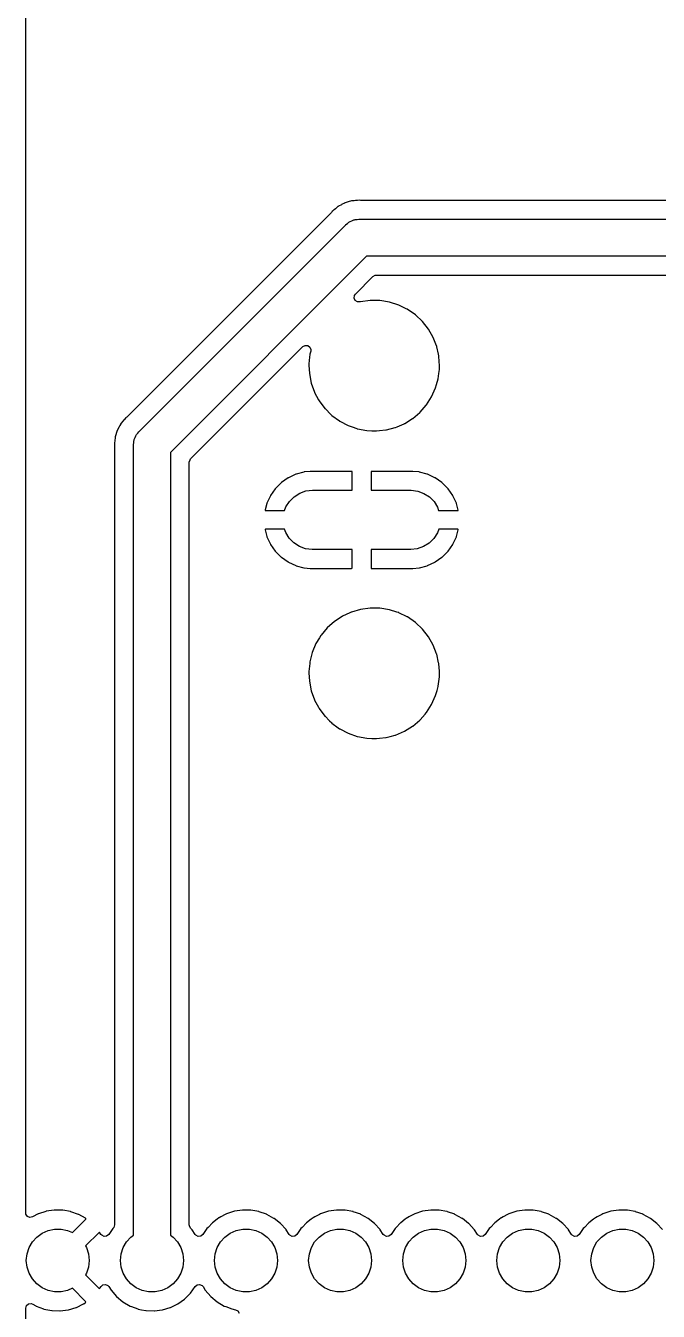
# Model space of a CAD drawing. Extents: x 132 to 182, y -154 to -53.
# Drawn here: x 132.36 to 149.43, y -119.43 to -84.75 of the extents above; entities that cross this region are included whole.
import ezdxf

# ---------------------------------------------------------------- set-up
doc = ezdxf.new("R2010")
doc.units = 0
doc.layers.add('BLACK', color=7, linetype='CONTINUOUS')

msp = doc.modelspace()

# ---------------------------------------------------------------- linework, layer by layer
at = {"layer": 'BLACK', "linetype": 'CONTINUOUS'}
for p, q in [((132.356, -116.772), (132.356, -62.8244)), ((141.151, -89.4736), (141.062, -89.5005)), ((141.156, -89.4731), (141.151, -89.4736)), ((141.162, -89.4716), (141.156, -89.4731)), ((141.219, -89.4666), (141.162, -89.4716)), ((141.254, -89.4635), (141.219, -89.4666)), ((141.256, -89.4634), (141.254, -89.4635)), ((141.295, -89.4595), (141.256, -89.4634)), ((141.298, -89.4592), (141.295, -89.4595)), ((141.295, -89.4595), (141.295, -89.4595)), ((141.301, -89.4592), (141.298, -89.4592)), ((141.304, -89.4591), (141.301, -89.4592)), ((141.309, -89.4588), (141.304, -89.4591)), ((141.359, -89.4544), (141.309, -89.4588)), ((141.396, -89.4584), (141.359, -89.4544)), ((141.396, -89.4585), (141.396, -89.4584)), ((141.41, -89.4592), (141.396, -89.4585)), ((150.542, -89.4592), (141.41, -89.4592)), ((140.597, -89.7928), (135.094, -95.2959)), ((140.605, -89.784), (140.597, -89.7928)), ((140.63, -89.7534), (140.605, -89.784)), ((140.634, -89.7486), (140.63, -89.7534)), ((140.63, -89.7534), (140.63, -89.7534)), ((140.667, -89.7213), (140.634, -89.7486)), ((140.672, -89.7176), (140.667, -89.7213)), ((140.673, -89.7169), (140.672, -89.7176)), ((140.675, -89.7144), (140.673, -89.7169)), ((140.678, -89.7122), (140.675, -89.7144)), ((140.714, -89.6833), (140.678, -89.7122)), ((140.678, -89.7122), (140.678, -89.7122)), ((140.715, -89.6825), (140.714, -89.6833)), ((140.782, -89.6275), (140.715, -89.6825)), ((140.787, -89.6236), (140.782, -89.6275)), ((140.782, -89.6275), (140.782, -89.6275)), ((140.792, -89.6211), (140.787, -89.6236)), ((140.796, -89.6178), (140.792, -89.6211)), ((140.802, -89.615), (140.796, -89.6178)), ((140.879, -89.5751), (140.802, -89.615)), ((140.88, -89.5744), (140.879, -89.5751)), ((140.956, -89.5337), (140.88, -89.5744)), ((140.962, -89.5308), (140.956, -89.5337)), ((140.967, -89.5293), (140.962, -89.5308)), ((140.972, -89.5268), (140.967, -89.5293)), ((140.978, -89.5251), (140.972, -89.5268)), ((141.061, -89.5008), (140.978, -89.5251)), ((140.978, -89.5251), (140.978, -89.5251)), ((141.062, -89.5005), (141.061, -89.5008)), ((135.409, -95.6992), (140.994, -90.1142)), ((140.994, -90.1142), (140.999, -90.1099)), ((140.999, -90.1099), (141.04, -90.0798)), ((141.04, -90.0798), (141.079, -90.0465)), ((141.079, -90.0465), (141.097, -90.0381)), ((141.097, -90.0381), (141.113, -90.0262)), ((141.113, -90.0262), (141.161, -90.0089)), ((141.161, -90.0089), (141.208, -89.9878)), ((141.208, -89.9878), (141.228, -89.9849)), ((141.228, -89.9849), (141.247, -89.9781)), ((141.247, -89.9781), (141.298, -89.9749)), ((141.298, -89.9749), (141.348, -89.9677)), ((141.348, -89.9677), (160.785, -89.9677)), ((141.555, -90.9677), (136.263, -96.2598)), ((160.992, -90.9677), (141.555, -90.9677)), ((141.254, -91.9875), (141.729, -91.5131)), ((141.729, -91.5131), (141.791, -91.4791)), ((141.791, -91.4791), (141.818, -91.4762)), ((141.818, -91.4762), (160.93, -91.4762)), ((141.219, -92.0943), (141.229, -92.024)), ((141.248, -92.1589), (141.219, -92.0943)), ((141.229, -92.024), (141.254, -91.9875)), ((141.308, -92.1974), (141.248, -92.1589)), ((141.379, -92.1976), (141.308, -92.1974)), ((141.396, -92.1925), (141.379, -92.1976)), ((141.655, -92.1573), (141.396, -92.1925)), ((141.66, -92.1573), (141.655, -92.1573)), ((141.803, -92.1592), (141.66, -92.1573)), ((141.66, -92.1573), (141.66, -92.1573)), ((141.916, -92.1607), (141.803, -92.1592)), ((142.174, -92.2027), (141.916, -92.1607)), ((142.423, -92.2824), (142.174, -92.2027)), ((142.427, -92.2845), (142.423, -92.2824)), ((142.624, -92.3815), (142.427, -92.2845)), ((142.427, -92.2845), (142.427, -92.2845)), ((142.658, -92.398), (142.624, -92.3815)), ((142.662, -92.4007), (142.658, -92.398)), ((142.707, -92.4324), (142.662, -92.4007)), ((142.662, -92.4007), (142.662, -92.4007)), ((142.872, -92.547), (142.707, -92.4324)), ((143.063, -92.7261), (142.872, -92.547)), ((143.225, -92.9313), (143.063, -92.7261)), ((143.354, -93.1582), (143.225, -92.9313)), ((143.356, -93.1626), (143.354, -93.1582)), ((143.425, -93.3395), (143.356, -93.1626)), ((143.356, -93.1626), (143.356, -93.1626)), ((136.808, -96.4335), (139.837, -93.4053)), ((139.837, -93.4053), (139.899, -93.3713)), ((139.899, -93.3713), (139.97, -93.3763)), ((139.97, -93.3763), (140.027, -93.4189)), ((140.026, -93.6159), (140.018, -93.6927)), ((140.048, -93.5254), (140.026, -93.6112)), ((140.026, -93.6112), (140.026, -93.6158)), ((140.026, -93.6158), (140.026, -93.6159)), ((140.027, -93.4189), (140.051, -93.4854)), ((140.051, -93.4854), (140.048, -93.5254)), ((143.449, -93.4018), (143.425, -93.3395)), ((143.45, -93.4064), (143.449, -93.4018)), ((143.495, -93.6068), (143.45, -93.4064)), ((143.507, -93.6568), (143.495, -93.6068)), ((140.018, -93.6927), (140, -93.8713)), ((140, -93.8713), (140.002, -93.9071)), ((140.002, -93.9071), (140.012, -94.1323)), ((143.507, -93.6614), (143.507, -93.6568)), ((143.518, -93.8022), (143.507, -93.6614)), ((143.507, -93.6614), (143.507, -93.6614)), ((143.526, -93.9174), (143.518, -93.8022)), ((143.524, -94.0097), (143.526, -93.9174)), ((140.012, -94.1323), (140.063, -94.3887)), ((143.447, -94.4234), (143.489, -94.2735)), ((143.489, -94.2735), (143.491, -94.269)), ((143.489, -94.2735), (143.489, -94.2735)), ((143.491, -94.269), (143.508, -94.1336)), ((143.508, -94.1336), (143.522, -94.0213)), ((143.522, -94.0213), (143.523, -94.0128)), ((143.523, -94.0128), (143.524, -94.0097)), ((143.523, -94.0128), (143.523, -94.0128)), ((140.063, -94.3887), (140.152, -94.6347)), ((140.152, -94.6347), (140.154, -94.6388)), ((140.154, -94.6388), (140.262, -94.8393)), ((143.312, -94.7589), (143.42, -94.5205)), ((143.42, -94.5205), (143.447, -94.4234)), ((140.262, -94.8393), (140.275, -94.8649)), ((140.275, -94.8649), (140.278, -94.8686)), ((140.278, -94.8686), (140.278, -94.8687)), ((140.278, -94.8687), (140.429, -95.0706)), ((143.058, -95.1078), (143.168, -94.9822)), ((143.168, -94.9822), (143.171, -94.9787)), ((143.168, -94.9822), (143.168, -94.9822)), ((143.171, -94.9787), (143.312, -94.7589)), ((135.015, -95.3748), (134.987, -95.4081)), ((135.017, -95.3726), (135.015, -95.3748)), ((135.019, -95.3708), (135.017, -95.3726)), ((135.022, -95.3671), (135.019, -95.3708)), ((135.05, -95.3334), (135.022, -95.3671)), ((135.054, -95.3287), (135.05, -95.3334)), ((135.083, -95.305), (135.054, -95.3287)), ((135.094, -95.2959), (135.083, -95.305)), ((140.429, -95.0706), (140.429, -95.0706)), ((140.429, -95.0706), (140.432, -95.0743)), ((140.432, -95.0743), (140.435, -95.0776)), ((140.435, -95.0776), (140.435, -95.0776)), ((140.435, -95.0776), (140.603, -95.2435)), ((140.603, -95.2435), (140.617, -95.2583)), ((140.617, -95.2583), (140.621, -95.2611)), ((140.621, -95.2611), (140.621, -95.2611)), ((140.621, -95.2611), (140.823, -95.4089)), ((142.587, -95.4755), (142.795, -95.3465)), ((142.795, -95.3465), (142.799, -95.3441)), ((142.795, -95.3465), (142.795, -95.3465)), ((142.799, -95.3441), (142.803, -95.341)), ((142.803, -95.341), (142.995, -95.1782)), ((142.803, -95.341), (142.803, -95.341)), ((142.995, -95.1782), (142.999, -95.1752)), ((142.995, -95.1782), (142.995, -95.1782)), ((142.999, -95.1752), (143.058, -95.1078)), ((134.827, -95.6633), (134.8, -95.7522)), ((134.83, -95.6586), (134.827, -95.6633)), ((134.832, -95.6535), (134.83, -95.6586)), ((134.835, -95.6481), (134.832, -95.6535)), ((134.876, -95.572), (134.835, -95.6481)), ((134.835, -95.6481), (134.835, -95.6481)), ((134.877, -95.5708), (134.876, -95.572)), ((134.898, -95.5324), (134.877, -95.5708)), ((134.921, -95.489), (134.898, -95.5324)), ((134.924, -95.4849), (134.921, -95.489)), ((134.927, -95.4802), (134.924, -95.4849)), ((134.987, -95.4089), (134.927, -95.4802)), ((134.987, -95.4081), (134.987, -95.4089)), ((135.379, -95.74), (135.409, -95.6992)), ((140.823, -95.4089), (140.828, -95.4129)), ((140.828, -95.4129), (140.832, -95.4151)), ((140.832, -95.4151), (140.832, -95.4151)), ((140.832, -95.4151), (141.055, -95.5324)), ((141.055, -95.5324), (141.055, -95.5324)), ((141.055, -95.5324), (141.06, -95.5346)), ((141.06, -95.5346), (141.165, -95.5714)), ((141.165, -95.5714), (141.297, -95.6175)), ((141.297, -95.6175), (141.306, -95.6208)), ((141.306, -95.6208), (141.311, -95.6216)), ((141.311, -95.6216), (141.559, -95.6686)), ((141.559, -95.6686), (141.559, -95.6686)), ((141.559, -95.6686), (141.563, -95.6695)), ((141.563, -95.6695), (141.694, -95.6746)), ((141.694, -95.6746), (141.82, -95.6796)), ((141.82, -95.6796), (141.82, -95.6796)), ((141.82, -95.6796), (141.824, -95.6798)), ((141.824, -95.6798), (141.904, -95.6711)), ((141.904, -95.6711), (142.079, -95.6518)), ((142.079, -95.6518), (142.084, -95.6513)), ((142.079, -95.6518), (142.079, -95.6518)), ((142.084, -95.6513), (142.096, -95.6481)), ((142.096, -95.6481), (142.332, -95.586)), ((142.332, -95.586), (142.337, -95.5848)), ((142.332, -95.586), (142.332, -95.586)), ((142.337, -95.5848), (142.383, -95.5651)), ((142.383, -95.5651), (142.568, -95.4854)), ((142.568, -95.4854), (142.577, -95.4816)), ((142.577, -95.4816), (142.587, -95.4755)), ((134.754, -96.0061), (134.75, -96.0492)), ((134.75, -96.0492), (134.75, -96.0553)), ((134.75, -96.0553), (134.754, -96.0948)), ((134.755, -95.9995), (134.754, -96.0005)), ((134.754, -96.0005), (134.754, -96.0061)), ((134.76, -95.9461), (134.755, -95.9959)), ((134.755, -95.9959), (134.755, -95.9995)), ((134.769, -95.8585), (134.76, -95.9449)), ((134.76, -95.9449), (134.76, -95.9461)), ((134.77, -95.8524), (134.769, -95.8585)), ((134.771, -95.8473), (134.77, -95.8524)), ((134.772, -95.842), (134.771, -95.8473)), ((134.8, -95.7533), (134.772, -95.842)), ((134.8, -95.7522), (134.8, -95.7533)), ((135.263, -96.0466), (135.271, -95.9962)), ((135.263, -96.0527), (135.263, -96.0466)), ((135.263, -117.378), (135.263, -96.0527)), ((135.271, -95.9962), (135.275, -95.9453)), ((135.275, -95.9453), (135.282, -95.9265)), ((135.282, -95.9265), (135.285, -95.9065)), ((135.285, -95.9065), (135.307, -95.8604)), ((135.307, -95.8604), (135.324, -95.8126)), ((135.324, -95.8126), (135.337, -95.7965)), ((135.337, -95.7965), (135.345, -95.7782)), ((135.345, -95.7782), (135.379, -95.74)), ((134.754, -96.0948), (134.755, -96.1067)), ((134.755, -96.1067), (134.755, -117.098)), ((136.263, -96.2598), (136.263, -117.378)), ((136.772, -96.5226), (136.792, -96.4545)), ((136.772, -117.1), (136.772, -96.5226)), ((136.792, -96.4545), (136.808, -96.4335)), ((139.25, -97.0777), (139.096, -97.2318)), ((139.259, -97.0707), (139.25, -97.0777)), ((139.437, -96.9457), (139.259, -97.0707)), ((139.447, -96.9402), (139.437, -96.9457)), ((139.644, -96.8481), (139.447, -96.9402)), ((139.654, -96.8444), (139.644, -96.8481)), ((139.865, -96.788), (139.654, -96.8444)), ((139.876, -96.7861), (139.865, -96.788)), ((140.038, -96.7719), (139.876, -96.7861)), ((140.044, -96.7716), (140.038, -96.7719)), ((141.156, -96.7716), (140.044, -96.7716)), ((141.163, -96.7733), (141.156, -96.7716)), ((141.165, -96.7745), (141.163, -96.7733)), ((141.169, -96.7897), (141.165, -96.7745)), ((141.169, -97.2796), (141.169, -96.7897)), ((141.679, -96.7775), (141.677, -96.7852)), ((141.677, -96.7852), (141.677, -97.2796)), ((141.68, -96.7761), (141.679, -96.7775)), ((141.695, -96.7716), (141.68, -96.7761)), ((142.802, -96.7716), (141.695, -96.7716)), ((142.808, -96.7719), (142.802, -96.7716)), ((142.971, -96.7861), (142.808, -96.7719)), ((142.981, -96.788), (142.971, -96.7861)), ((143.192, -96.8444), (142.981, -96.788)), ((143.202, -96.8481), (143.192, -96.8444)), ((143.4, -96.9402), (143.202, -96.8481)), ((143.409, -96.9457), (143.4, -96.9402)), ((143.588, -97.0707), (143.409, -96.9457)), ((143.596, -97.0777), (143.588, -97.0707)), ((143.75, -97.2318), (143.596, -97.0777)), ((138.959, -97.4281), (138.867, -97.6256)), ((138.964, -97.4186), (138.959, -97.4281)), ((139.089, -97.2402), (138.964, -97.4186)), ((139.096, -97.2318), (139.089, -97.2402)), ((139.475, -97.5784), (139.601, -97.4527)), ((139.601, -97.4527), (139.752, -97.3582)), ((139.752, -97.3582), (139.921, -97.2995)), ((139.921, -97.2995), (140.098, -97.2796)), ((140.098, -97.2796), (141.169, -97.2796)), ((141.677, -97.2796), (142.748, -97.2796)), ((142.748, -97.2796), (142.759, -97.2797)), ((142.759, -97.2797), (142.936, -97.3021)), ((142.936, -97.3021), (143.104, -97.3631)), ((143.104, -97.3631), (143.254, -97.4597)), ((143.254, -97.4597), (143.379, -97.5871)), ((143.757, -97.2402), (143.75, -97.2318)), ((143.882, -97.4186), (143.757, -97.2402)), ((143.888, -97.4281), (143.882, -97.4186)), ((143.98, -97.6256), (143.888, -97.4281)), ((138.863, -97.6359), (138.817, -97.8081)), ((138.817, -97.8081), (138.817, -97.8222)), ((138.867, -97.6256), (138.863, -97.6359)), ((139.345, -97.8256), (139.379, -97.7289)), ((139.379, -97.7289), (139.475, -97.5784)), ((143.379, -97.5871), (143.472, -97.739)), ((143.472, -97.739), (143.501, -97.8256)), ((143.983, -97.6359), (143.98, -97.6256)), ((144.031, -97.8131), (143.983, -97.6359)), ((138.817, -97.8222), (138.825, -97.8256)), ((138.825, -97.8256), (139.345, -97.8256)), ((143.501, -97.8256), (144.016, -97.8256)), ((144.016, -97.8256), (144.03, -97.8217)), ((144.03, -97.8217), (144.031, -97.8131)), ((138.817, -98.3376), (138.815, -98.3462)), ((138.815, -98.3462), (138.863, -98.5234)), ((138.83, -98.3336), (138.817, -98.3376)), ((139.345, -98.3336), (138.83, -98.3336)), ((139.374, -98.4203), (139.345, -98.3336)), ((139.468, -98.5722), (139.374, -98.4203)), ((143.467, -98.4303), (143.372, -98.5809)), ((143.502, -98.3336), (143.467, -98.4303)), ((144.021, -98.3336), (143.502, -98.3336)), ((143.983, -98.5234), (144.03, -98.3511)), ((144.029, -98.337), (144.021, -98.3336)), ((144.03, -98.3511), (144.029, -98.337)), ((138.863, -98.5234), (138.867, -98.5337)), ((138.867, -98.5337), (138.959, -98.7311)), ((138.959, -98.7311), (138.964, -98.7406)), ((138.964, -98.7406), (139.089, -98.9191)), ((139.592, -98.6996), (139.468, -98.5722)), ((139.742, -98.7962), (139.592, -98.6996)), ((139.91, -98.8572), (139.742, -98.7962)), ((143.094, -98.8011), (142.925, -98.8598)), ((143.245, -98.7066), (143.094, -98.8011)), ((143.372, -98.5809), (143.245, -98.7066)), ((143.757, -98.9191), (143.882, -98.7406)), ((143.882, -98.7406), (143.888, -98.7311)), ((143.888, -98.7311), (143.98, -98.5337)), ((143.98, -98.5337), (143.983, -98.5234)), ((139.089, -98.9191), (139.096, -98.9275)), ((139.096, -98.9275), (139.25, -99.0815)), ((139.25, -99.0815), (139.259, -99.0886)), ((139.259, -99.0886), (139.437, -99.2136)), ((140.087, -98.8796), (139.91, -98.8572)), ((140.098, -98.8796), (140.087, -98.8796)), ((141.169, -98.8796), (140.098, -98.8796)), ((141.169, -99.3741), (141.169, -98.8796)), ((142.748, -98.8796), (141.677, -98.8796)), ((141.677, -98.8796), (141.677, -99.3695)), ((142.925, -98.8598), (142.748, -98.8796)), ((143.409, -99.2136), (143.588, -99.0886)), ((143.588, -99.0886), (143.596, -99.0815)), ((143.596, -99.0815), (143.75, -98.9275)), ((143.75, -98.9275), (143.757, -98.9191)), ((139.437, -99.2136), (139.447, -99.219)), ((139.447, -99.219), (139.644, -99.3111)), ((139.644, -99.3111), (139.654, -99.3149)), ((139.654, -99.3149), (139.865, -99.3713)), ((139.865, -99.3713), (139.876, -99.3732)), ((139.876, -99.3732), (140.038, -99.3874)), ((140.038, -99.3874), (140.044, -99.3876)), ((140.044, -99.3876), (141.151, -99.3876)), ((141.151, -99.3876), (141.166, -99.3832)), ((141.166, -99.3832), (141.167, -99.3818)), ((141.167, -99.3818), (141.169, -99.3741)), ((141.677, -99.3695), (141.682, -99.3848)), ((141.682, -99.3848), (141.683, -99.386)), ((141.683, -99.386), (141.691, -99.3876)), ((141.691, -99.3876), (142.802, -99.3876)), ((142.802, -99.3876), (142.808, -99.3874)), ((142.808, -99.3874), (142.971, -99.3732)), ((142.971, -99.3732), (142.981, -99.3713)), ((142.981, -99.3713), (143.192, -99.3149)), ((143.192, -99.3149), (143.202, -99.3111)), ((143.202, -99.3111), (143.4, -99.219)), ((143.4, -99.219), (143.409, -99.2136)), ((141.104, -100.584), (140.908, -100.675)), ((141.141, -100.568), (141.104, -100.584)), ((141.145, -100.566), (141.141, -100.568)), ((141.141, -100.568), (141.141, -100.568)), ((141.396, -100.493), (141.145, -100.566)), ((141.655, -100.457), (141.396, -100.493)), ((141.66, -100.457), (141.655, -100.457)), ((141.803, -100.459), (141.66, -100.457)), ((141.66, -100.457), (141.66, -100.457)), ((141.916, -100.461), (141.803, -100.459)), ((142.174, -100.503), (141.916, -100.461)), ((142.179, -100.504), (142.174, -100.503)), ((142.377, -100.568), (142.179, -100.504)), ((142.423, -100.582), (142.377, -100.568)), ((142.427, -100.584), (142.423, -100.582)), ((142.654, -100.696), (142.427, -100.584)), ((142.427, -100.584), (142.427, -100.584)), ((140.689, -100.818), (140.494, -100.992)), ((140.693, -100.816), (140.689, -100.818)), ((140.869, -100.701), (140.693, -100.816)), ((140.693, -100.816), (140.693, -100.816)), ((140.908, -100.675), (140.869, -100.701)), ((142.658, -100.698), (142.654, -100.696)), ((142.872, -100.847), (142.658, -100.698)), ((143.063, -101.026), (142.872, -100.847)), ((140.285, -101.263), (140.191, -101.417)), ((140.325, -101.197), (140.285, -101.263)), ((140.327, -101.193), (140.325, -101.197)), ((140.494, -100.992), (140.327, -101.193)), ((143.225, -101.231), (143.063, -101.026)), ((143.354, -101.458), (143.225, -101.231)), ((140.191, -101.417), (140.09, -101.658)), ((143.356, -101.463), (143.354, -101.458)), ((143.447, -101.696), (143.356, -101.463)), ((143.356, -101.463), (143.356, -101.463)), ((140.021, -101.957), (140, -102.171)), ((140.026, -101.916), (140.021, -101.957)), ((140.09, -101.658), (140.026, -101.911)), ((140.026, -101.911), (140.026, -101.916)), ((140.026, -101.916), (140.026, -101.916)), ((143.449, -101.702), (143.447, -101.696)), ((143.45, -101.706), (143.449, -101.702)), ((143.501, -101.933), (143.45, -101.706)), ((143.507, -101.957), (143.501, -101.933)), ((143.507, -101.961), (143.507, -101.957)), ((143.522, -102.163), (143.507, -101.961)), ((143.507, -101.961), (143.507, -101.961)), ((140, -102.171), (140.002, -102.207)), ((140.002, -102.207), (140.012, -102.432)), ((143.508, -102.437), (143.523, -102.313)), ((143.526, -102.217), (143.522, -102.163)), ((143.523, -102.313), (143.524, -102.31)), ((143.523, -102.313), (143.523, -102.313)), ((143.524, -102.31), (143.525, -102.278)), ((143.525, -102.278), (143.526, -102.221)), ((143.526, -102.221), (143.526, -102.217)), ((140.012, -102.432), (140.063, -102.689)), ((143.46, -102.68), (143.489, -102.573)), ((143.489, -102.573), (143.491, -102.569)), ((143.489, -102.573), (143.489, -102.573)), ((143.491, -102.569), (143.508, -102.437)), ((140.063, -102.689), (140.152, -102.935)), ((140.152, -102.935), (140.154, -102.939)), ((140.154, -102.939), (140.258, -103.132)), ((143.312, -103.059), (143.42, -102.821)), ((143.42, -102.821), (143.46, -102.68)), ((140.258, -103.132), (140.275, -103.165)), ((140.275, -103.165), (140.278, -103.169)), ((140.278, -103.169), (140.278, -103.169)), ((140.278, -103.169), (140.429, -103.371)), ((142.999, -103.475), (143.133, -103.322)), ((143.133, -103.322), (143.168, -103.282)), ((143.168, -103.282), (143.171, -103.279)), ((143.168, -103.282), (143.168, -103.282)), ((143.171, -103.279), (143.312, -103.059)), ((140.429, -103.371), (140.429, -103.371)), ((140.429, -103.371), (140.432, -103.374)), ((140.432, -103.374), (140.435, -103.378)), ((140.435, -103.378), (140.435, -103.378)), ((140.435, -103.378), (140.555, -103.497)), ((140.555, -103.497), (140.617, -103.558)), ((140.617, -103.558), (140.621, -103.561)), ((140.621, -103.561), (140.621, -103.561)), ((140.621, -103.561), (140.79, -103.685)), ((140.79, -103.685), (140.828, -103.713)), ((142.577, -103.782), (142.799, -103.644)), ((142.799, -103.644), (142.803, -103.641)), ((142.803, -103.641), (142.995, -103.478)), ((142.803, -103.641), (142.803, -103.641)), ((142.995, -103.478), (142.999, -103.475)), ((142.995, -103.478), (142.995, -103.478)), ((140.828, -103.713), (140.832, -103.715)), ((140.832, -103.715), (140.832, -103.715)), ((140.832, -103.715), (141.055, -103.832)), ((141.055, -103.832), (141.055, -103.832)), ((141.055, -103.832), (141.06, -103.835)), ((141.06, -103.835), (141.306, -103.921)), ((141.306, -103.921), (141.311, -103.922)), ((141.311, -103.922), (141.559, -103.969)), ((141.559, -103.969), (141.559, -103.969)), ((141.559, -103.969), (141.563, -103.97)), ((141.563, -103.97), (141.694, -103.975)), ((141.694, -103.975), (141.82, -103.98)), ((141.82, -103.98), (141.82, -103.98)), ((141.82, -103.98), (141.824, -103.98)), ((141.824, -103.98), (141.904, -103.971)), ((141.904, -103.971), (142.079, -103.952)), ((142.079, -103.952), (142.084, -103.951)), ((142.079, -103.952), (142.079, -103.952)), ((142.084, -103.951), (142.197, -103.922)), ((142.197, -103.922), (142.332, -103.886)), ((142.332, -103.886), (142.337, -103.885)), ((142.332, -103.886), (142.332, -103.886)), ((142.337, -103.885), (142.577, -103.782)), ((132.364, -116.813), (132.356, -116.772)), ((132.405, -116.871), (132.364, -116.813)), ((132.471, -116.897), (132.405, -116.871)), ((132.541, -116.883), (132.471, -116.897)), ((132.69, -116.805), (132.541, -116.883)), ((132.7, -116.801), (132.69, -116.805)), ((132.902, -116.735), (132.7, -116.801)), ((132.912, -116.733), (132.902, -116.735)), ((133.123, -116.701), (132.912, -116.733)), ((133.133, -116.7), (133.123, -116.701)), ((133.346, -116.703), (133.133, -116.7)), ((133.356, -116.704), (133.346, -116.703)), ((133.566, -116.741), (133.356, -116.704)), ((133.576, -116.743), (133.566, -116.741)), ((133.777, -116.815), (133.576, -116.743)), ((133.786, -116.819), (133.777, -116.815)), ((133.973, -116.922), (133.786, -116.819)), ((137.62, -116.883), (137.577, -116.906)), ((137.742, -116.82), (137.62, -116.883)), ((137.775, -116.803), (137.742, -116.82)), ((137.987, -116.733), (137.775, -116.803)), ((138.208, -116.699), (137.987, -116.733)), ((138.213, -116.699), (138.208, -116.699)), ((138.357, -116.701), (138.213, -116.699)), ((138.213, -116.699), (138.213, -116.699)), ((138.431, -116.702), (138.357, -116.701)), ((138.436, -116.703), (138.431, -116.702)), ((138.646, -116.74), (138.436, -116.703)), ((138.436, -116.703), (138.436, -116.703)), ((138.651, -116.741), (138.646, -116.74)), ((138.646, -116.74), (138.646, -116.74)), ((138.656, -116.743), (138.651, -116.741)), ((138.857, -116.814), (138.656, -116.743)), ((138.656, -116.743), (138.656, -116.743)), ((138.862, -116.816), (138.857, -116.814)), ((138.857, -116.814), (138.857, -116.814)), ((139.057, -116.924), (138.862, -116.816)), ((140.16, -116.883), (140.117, -116.906)), ((140.282, -116.82), (140.16, -116.883)), ((140.315, -116.803), (140.282, -116.82)), ((140.527, -116.733), (140.315, -116.803)), ((140.748, -116.699), (140.527, -116.733)), ((140.753, -116.699), (140.748, -116.699)), ((140.897, -116.701), (140.753, -116.699)), ((140.753, -116.699), (140.753, -116.699)), ((140.971, -116.702), (140.897, -116.701)), ((140.976, -116.703), (140.971, -116.702)), ((141.186, -116.74), (140.976, -116.703)), ((140.976, -116.703), (140.976, -116.703)), ((141.191, -116.741), (141.186, -116.74)), ((141.186, -116.74), (141.186, -116.74)), ((141.196, -116.743), (141.191, -116.741)), ((141.397, -116.814), (141.196, -116.743)), ((141.196, -116.743), (141.196, -116.743)), ((141.402, -116.816), (141.397, -116.814)), ((141.397, -116.814), (141.397, -116.814)), ((141.597, -116.924), (141.402, -116.816)), ((142.7, -116.883), (142.657, -116.906)), ((142.822, -116.82), (142.7, -116.883)), ((142.855, -116.803), (142.822, -116.82)), ((143.067, -116.733), (142.855, -116.803)), ((143.288, -116.699), (143.067, -116.733)), ((143.293, -116.699), (143.288, -116.699)), ((143.437, -116.701), (143.293, -116.699)), ((143.293, -116.699), (143.293, -116.699)), ((143.511, -116.702), (143.437, -116.701)), ((143.516, -116.703), (143.511, -116.702)), ((143.726, -116.74), (143.516, -116.703)), ((143.516, -116.703), (143.516, -116.703)), ((143.731, -116.741), (143.726, -116.74)), ((143.726, -116.74), (143.726, -116.74)), ((143.736, -116.743), (143.731, -116.741)), ((143.937, -116.814), (143.736, -116.743)), ((143.736, -116.743), (143.736, -116.743)), ((143.942, -116.816), (143.937, -116.814)), ((143.937, -116.814), (143.937, -116.814)), ((144.137, -116.924), (143.942, -116.816)), ((145.24, -116.883), (145.197, -116.906)), ((145.362, -116.82), (145.24, -116.883)), ((145.395, -116.803), (145.362, -116.82)), ((145.607, -116.733), (145.395, -116.803)), ((145.828, -116.699), (145.607, -116.733)), ((145.833, -116.699), (145.828, -116.699)), ((145.977, -116.701), (145.833, -116.699)), ((145.833, -116.699), (145.833, -116.699)), ((146.051, -116.702), (145.977, -116.701)), ((146.056, -116.703), (146.051, -116.702)), ((146.266, -116.74), (146.056, -116.703)), ((146.056, -116.703), (146.056, -116.703)), ((146.271, -116.741), (146.266, -116.74)), ((146.266, -116.74), (146.266, -116.74)), ((146.276, -116.743), (146.271, -116.741)), ((146.477, -116.814), (146.276, -116.743)), ((146.276, -116.743), (146.276, -116.743)), ((146.482, -116.816), (146.477, -116.814)), ((146.477, -116.814), (146.477, -116.814)), ((146.677, -116.924), (146.482, -116.816)), ((147.78, -116.883), (147.737, -116.906)), ((147.902, -116.82), (147.78, -116.883)), ((147.935, -116.803), (147.902, -116.82)), ((148.147, -116.733), (147.935, -116.803)), ((148.368, -116.699), (148.147, -116.733)), ((148.373, -116.699), (148.368, -116.699)), ((148.517, -116.701), (148.373, -116.699)), ((148.373, -116.699), (148.373, -116.699)), ((148.591, -116.702), (148.517, -116.701)), ((148.596, -116.703), (148.591, -116.702)), ((148.806, -116.74), (148.596, -116.703)), ((148.596, -116.703), (148.596, -116.703)), ((148.811, -116.741), (148.806, -116.74)), ((148.806, -116.74), (148.806, -116.74)), ((148.816, -116.743), (148.811, -116.741)), ((149.017, -116.814), (148.816, -116.743)), ((148.816, -116.743), (148.816, -116.743)), ((149.022, -116.816), (149.017, -116.814)), ((149.017, -116.814), (149.017, -116.814)), ((149.217, -116.924), (149.022, -116.816)), ((132.96, -117.251), (133.134, -117.214)), ((133.134, -117.214), (133.312, -117.214)), ((133.312, -117.214), (133.486, -117.251)), ((133.615, -117.308), (133.976, -116.947)), ((133.977, -116.924), (133.973, -116.922)), ((133.976, -116.947), (133.983, -116.934)), ((133.983, -116.934), (133.977, -116.924)), ((134.704, -117.201), (134.596, -117.359)), ((134.72, -117.185), (134.704, -117.201)), ((134.734, -117.166), (134.72, -117.185)), ((134.755, -117.098), (134.734, -117.166)), ((136.773, -117.121), (136.772, -117.1)), ((136.804, -117.185), (136.773, -117.121)), ((136.84, -117.224), (136.804, -117.185)), ((136.843, -117.227), (136.84, -117.224)), ((136.846, -117.232), (136.843, -117.227)), ((136.926, -117.356), (136.846, -117.232)), ((136.846, -117.232), (136.846, -117.232)), ((137.244, -117.201), (137.136, -117.359)), ((137.278, -117.166), (137.244, -117.201)), ((137.394, -117.044), (137.278, -117.166)), ((137.398, -117.04), (137.394, -117.044)), ((137.522, -116.947), (137.398, -117.04)), ((137.572, -116.909), (137.522, -116.947)), ((137.577, -116.906), (137.572, -116.909)), ((137.572, -116.909), (137.572, -116.909)), ((138.04, -117.251), (138.214, -117.214)), ((138.214, -117.214), (138.392, -117.214)), ((138.392, -117.214), (138.566, -117.251)), ((139.061, -116.927), (139.057, -116.924)), ((139.229, -117.059), (139.061, -116.927)), ((139.061, -116.927), (139.061, -116.927)), ((139.233, -117.062), (139.229, -117.059)), ((139.229, -117.059), (139.229, -117.059)), ((139.383, -117.227), (139.233, -117.062)), ((139.386, -117.232), (139.383, -117.227)), ((139.466, -117.356), (139.386, -117.232)), ((139.386, -117.232), (139.386, -117.232)), ((139.784, -117.201), (139.676, -117.359)), ((139.818, -117.166), (139.784, -117.201)), ((139.934, -117.044), (139.818, -117.166)), ((139.938, -117.04), (139.934, -117.044)), ((140.062, -116.947), (139.938, -117.04)), ((140.112, -116.909), (140.062, -116.947)), ((140.117, -116.906), (140.112, -116.909)), ((140.112, -116.909), (140.112, -116.909)), ((140.58, -117.251), (140.754, -117.214)), ((140.754, -117.214), (140.932, -117.214)), ((140.932, -117.214), (141.106, -117.251)), ((141.601, -116.927), (141.597, -116.924)), ((141.769, -117.059), (141.601, -116.927)), ((141.601, -116.927), (141.601, -116.927)), ((141.773, -117.062), (141.769, -117.059)), ((141.769, -117.059), (141.769, -117.059)), ((141.923, -117.227), (141.773, -117.062)), ((141.926, -117.232), (141.923, -117.227)), ((142.006, -117.356), (141.926, -117.232)), ((141.926, -117.232), (141.926, -117.232)), ((142.324, -117.201), (142.216, -117.359)), ((142.358, -117.166), (142.324, -117.201)), ((142.474, -117.044), (142.358, -117.166)), ((142.478, -117.04), (142.474, -117.044)), ((142.602, -116.947), (142.478, -117.04)), ((142.652, -116.909), (142.602, -116.947)), ((142.657, -116.906), (142.652, -116.909)), ((142.652, -116.909), (142.652, -116.909)), ((143.12, -117.251), (143.294, -117.214)), ((143.294, -117.214), (143.472, -117.214)), ((143.472, -117.214), (143.646, -117.251)), ((144.141, -116.927), (144.137, -116.924)), ((144.309, -117.059), (144.141, -116.927)), ((144.141, -116.927), (144.141, -116.927)), ((144.313, -117.062), (144.309, -117.059)), ((144.309, -117.059), (144.309, -117.059)), ((144.463, -117.227), (144.313, -117.062)), ((144.466, -117.232), (144.463, -117.227)), ((144.546, -117.356), (144.466, -117.232)), ((144.466, -117.232), (144.466, -117.232)), ((144.864, -117.201), (144.756, -117.359)), ((144.898, -117.166), (144.864, -117.201)), ((145.014, -117.044), (144.898, -117.166)), ((145.018, -117.04), (145.014, -117.044)), ((145.142, -116.947), (145.018, -117.04)), ((145.192, -116.909), (145.142, -116.947)), ((145.197, -116.906), (145.192, -116.909)), ((145.192, -116.909), (145.192, -116.909)), ((145.66, -117.251), (145.834, -117.214)), ((145.834, -117.214), (146.012, -117.214)), ((146.012, -117.214), (146.186, -117.251)), ((146.681, -116.927), (146.677, -116.924)), ((146.849, -117.059), (146.681, -116.927)), ((146.681, -116.927), (146.681, -116.927)), ((146.853, -117.062), (146.849, -117.059)), ((146.849, -117.059), (146.849, -117.059)), ((147.003, -117.227), (146.853, -117.062)), ((147.006, -117.232), (147.003, -117.227)), ((147.086, -117.356), (147.006, -117.232)), ((147.006, -117.232), (147.006, -117.232)), ((147.404, -117.201), (147.296, -117.359)), ((147.438, -117.166), (147.404, -117.201)), ((147.554, -117.044), (147.438, -117.166)), ((147.558, -117.04), (147.554, -117.044)), ((147.682, -116.947), (147.558, -117.04)), ((147.732, -116.909), (147.682, -116.947)), ((147.737, -116.906), (147.732, -116.909)), ((147.732, -116.909), (147.732, -116.909)), ((148.2, -117.251), (148.374, -117.214)), ((148.374, -117.214), (148.552, -117.214)), ((148.552, -117.214), (148.726, -117.251)), ((149.221, -116.927), (149.217, -116.924)), ((149.389, -117.059), (149.221, -116.927)), ((149.221, -116.927), (149.221, -116.927)), ((149.393, -117.062), (149.389, -117.059)), ((149.389, -117.059), (149.389, -117.059)), ((149.543, -117.227), (149.393, -117.062)), ((132.446, -117.713), (132.535, -117.56)), ((132.535, -117.56), (132.654, -117.428)), ((132.654, -117.428), (132.798, -117.323)), ((132.798, -117.323), (132.96, -117.251)), ((133.486, -117.251), (133.615, -117.308)), ((134.336, -117.306), (133.973, -117.668)), ((134.345, -117.301), (134.336, -117.306)), ((134.356, -117.31), (134.345, -117.301)), ((134.386, -117.357), (134.356, -117.31)), ((134.407, -117.381), (134.386, -117.357)), ((134.47, -117.412), (134.407, -117.381)), ((134.541, -117.404), (134.47, -117.412)), ((134.596, -117.359), (134.541, -117.404)), ((134.596, -117.359), (134.596, -117.359)), ((134.986, -117.713), (135.075, -117.56)), ((135.075, -117.56), (135.194, -117.428)), ((135.194, -117.428), (135.263, -117.378)), ((136.263, -117.378), (136.332, -117.428)), ((136.332, -117.428), (136.451, -117.56)), ((136.451, -117.56), (136.54, -117.713)), ((136.947, -117.381), (136.926, -117.356)), ((137.011, -117.412), (136.947, -117.381)), ((137.081, -117.404), (137.011, -117.412)), ((137.136, -117.359), (137.081, -117.404)), ((137.526, -117.713), (137.615, -117.56)), ((137.615, -117.56), (137.734, -117.428)), ((137.734, -117.428), (137.878, -117.323)), ((137.878, -117.323), (138.04, -117.251)), ((138.566, -117.251), (138.728, -117.323)), ((138.728, -117.323), (138.872, -117.428)), ((138.872, -117.428), (138.991, -117.56)), ((138.991, -117.56), (139.08, -117.713)), ((139.487, -117.381), (139.466, -117.356)), ((139.551, -117.412), (139.487, -117.381)), ((139.621, -117.404), (139.551, -117.412)), ((139.676, -117.359), (139.621, -117.404)), ((140.066, -117.713), (140.155, -117.56)), ((140.155, -117.56), (140.274, -117.428)), ((140.274, -117.428), (140.418, -117.323)), ((140.418, -117.323), (140.58, -117.251)), ((141.106, -117.251), (141.268, -117.323)), ((141.268, -117.323), (141.412, -117.428)), ((141.412, -117.428), (141.531, -117.56)), ((141.531, -117.56), (141.62, -117.713)), ((142.027, -117.381), (142.006, -117.356)), ((142.091, -117.412), (142.027, -117.381)), ((142.161, -117.404), (142.091, -117.412)), ((142.216, -117.359), (142.161, -117.404)), ((142.606, -117.713), (142.695, -117.56)), ((142.695, -117.56), (142.814, -117.428)), ((142.814, -117.428), (142.958, -117.323)), ((142.958, -117.323), (143.12, -117.251)), ((143.646, -117.251), (143.808, -117.323)), ((143.808, -117.323), (143.952, -117.428)), ((143.952, -117.428), (144.071, -117.56)), ((144.071, -117.56), (144.16, -117.713)), ((144.567, -117.381), (144.546, -117.356)), ((144.631, -117.412), (144.567, -117.381)), ((144.701, -117.404), (144.631, -117.412)), ((144.756, -117.359), (144.701, -117.404)), ((145.146, -117.713), (145.235, -117.56)), ((145.235, -117.56), (145.354, -117.428)), ((145.354, -117.428), (145.498, -117.323)), ((145.498, -117.323), (145.66, -117.251)), ((146.186, -117.251), (146.348, -117.323)), ((146.348, -117.323), (146.492, -117.428)), ((146.492, -117.428), (146.611, -117.56)), ((146.611, -117.56), (146.7, -117.713)), ((147.107, -117.381), (147.086, -117.356)), ((147.171, -117.412), (147.107, -117.381)), ((147.241, -117.404), (147.171, -117.412)), ((147.296, -117.359), (147.241, -117.404)), ((147.686, -117.713), (147.775, -117.56)), ((147.775, -117.56), (147.894, -117.428)), ((147.894, -117.428), (148.038, -117.323)), ((148.038, -117.323), (148.2, -117.251)), ((148.726, -117.251), (148.888, -117.323)), ((148.888, -117.323), (149.032, -117.428)), ((149.032, -117.428), (149.151, -117.56)), ((149.151, -117.56), (149.24, -117.713)), ((132.373, -118.059), (132.392, -117.882)), ((132.392, -117.882), (132.446, -117.713)), ((133.973, -117.668), (134, -117.713)), ((134, -117.713), (134.054, -117.882)), ((134.054, -117.882), (134.073, -118.059)), ((134.913, -118.059), (134.932, -117.882)), ((134.932, -117.882), (134.986, -117.713)), ((136.54, -117.713), (136.594, -117.882)), ((136.594, -117.882), (136.613, -118.059)), ((137.453, -118.059), (137.472, -117.882)), ((137.472, -117.882), (137.526, -117.713)), ((139.08, -117.713), (139.134, -117.882)), ((139.134, -117.882), (139.153, -118.059)), ((139.993, -118.059), (140.012, -117.882)), ((140.012, -117.882), (140.066, -117.713)), ((141.62, -117.713), (141.674, -117.882)), ((141.674, -117.882), (141.693, -118.059)), ((142.533, -118.059), (142.552, -117.882)), ((142.552, -117.882), (142.606, -117.713)), ((144.16, -117.713), (144.214, -117.882)), ((144.214, -117.882), (144.233, -118.059)), ((145.073, -118.059), (145.092, -117.882)), ((145.092, -117.882), (145.146, -117.713)), ((146.7, -117.713), (146.754, -117.882)), ((146.754, -117.882), (146.773, -118.059)), ((147.613, -118.059), (147.632, -117.882)), ((147.632, -117.882), (147.686, -117.713)), ((149.24, -117.713), (149.294, -117.882)), ((149.294, -117.882), (149.313, -118.059)), ((132.392, -118.236), (132.373, -118.059)), ((132.446, -118.405), (132.392, -118.236)), ((134.054, -118.236), (134, -118.405)), ((134.073, -118.059), (134.054, -118.236)), ((134.932, -118.236), (134.913, -118.059)), ((134.986, -118.405), (134.932, -118.236)), ((136.594, -118.236), (136.54, -118.405)), ((136.613, -118.059), (136.594, -118.236)), ((137.472, -118.236), (137.453, -118.059)), ((137.526, -118.405), (137.472, -118.236)), ((139.134, -118.236), (139.08, -118.405)), ((139.153, -118.059), (139.134, -118.236)), ((140.012, -118.236), (139.993, -118.059)), ((140.066, -118.405), (140.012, -118.236)), ((141.674, -118.236), (141.62, -118.405)), ((141.693, -118.059), (141.674, -118.236)), ((142.552, -118.236), (142.533, -118.059)), ((142.606, -118.405), (142.552, -118.236)), ((144.214, -118.236), (144.16, -118.405)), ((144.233, -118.059), (144.214, -118.236)), ((145.092, -118.236), (145.073, -118.059)), ((145.146, -118.405), (145.092, -118.236)), ((146.754, -118.236), (146.7, -118.405)), ((146.773, -118.059), (146.754, -118.236)), ((147.632, -118.236), (147.613, -118.059)), ((147.686, -118.405), (147.632, -118.236)), ((149.294, -118.236), (149.24, -118.405)), ((149.313, -118.059), (149.294, -118.236)), ((132.535, -118.559), (132.446, -118.405)), ((132.654, -118.691), (132.535, -118.559)), ((134, -118.405), (133.973, -118.45)), ((133.973, -118.45), (134.333, -118.81)), ((135.075, -118.559), (134.986, -118.405)), ((135.194, -118.691), (135.075, -118.559)), ((136.451, -118.559), (136.332, -118.691)), ((136.54, -118.405), (136.451, -118.559)), ((137.615, -118.559), (137.526, -118.405)), ((137.734, -118.691), (137.615, -118.559)), ((138.991, -118.559), (138.872, -118.691)), ((139.08, -118.405), (138.991, -118.559)), ((140.155, -118.559), (140.066, -118.405)), ((140.274, -118.691), (140.155, -118.559)), ((141.531, -118.559), (141.412, -118.691)), ((141.62, -118.405), (141.531, -118.559)), ((142.695, -118.559), (142.606, -118.405)), ((142.814, -118.691), (142.695, -118.559)), ((144.071, -118.559), (143.952, -118.691)), ((144.16, -118.405), (144.071, -118.559)), ((145.235, -118.559), (145.146, -118.405)), ((145.354, -118.691), (145.235, -118.559)), ((146.611, -118.559), (146.492, -118.691)), ((146.7, -118.405), (146.611, -118.559)), ((147.775, -118.559), (147.686, -118.405)), ((147.894, -118.691), (147.775, -118.559)), ((149.151, -118.559), (149.032, -118.691)), ((149.24, -118.405), (149.151, -118.559)), ((132.798, -118.795), (132.654, -118.691)), ((132.96, -118.868), (132.798, -118.795)), ((133.134, -118.905), (132.96, -118.868)), ((133.312, -118.905), (133.134, -118.905)), ((133.486, -118.868), (133.312, -118.905)), ((133.615, -118.81), (133.486, -118.868)), ((133.974, -119.169), (133.615, -118.81)), ((134.333, -118.81), (134.345, -118.817)), ((134.345, -118.817), (134.357, -118.808)), ((134.357, -118.808), (134.391, -118.761)), ((134.391, -118.761), (134.392, -118.762)), ((134.392, -118.762), (134.439, -118.719)), ((134.439, -118.719), (134.509, -118.706)), ((134.509, -118.706), (134.575, -118.734)), ((134.575, -118.734), (134.603, -118.766)), ((134.603, -118.766), (134.66, -118.86)), ((134.66, -118.86), (134.66, -118.86)), ((134.66, -118.86), (134.663, -118.864)), ((134.663, -118.864), (134.809, -119.033)), ((135.338, -118.795), (135.194, -118.691)), ((135.5, -118.868), (135.338, -118.795)), ((135.674, -118.905), (135.5, -118.868)), ((135.852, -118.905), (135.674, -118.905)), ((136.026, -118.868), (135.852, -118.905)), ((136.188, -118.795), (136.026, -118.868)), ((136.332, -118.691), (136.188, -118.795)), ((136.643, -119.1), (136.801, -118.943)), ((136.801, -118.943), (136.931, -118.761)), ((136.931, -118.761), (136.933, -118.762)), ((136.933, -118.762), (136.98, -118.719)), ((136.98, -118.719), (137.05, -118.707)), ((137.05, -118.707), (137.115, -118.734)), ((137.115, -118.734), (137.143, -118.766)), ((137.143, -118.766), (137.203, -118.864)), ((137.203, -118.864), (137.349, -119.033)), ((137.878, -118.795), (137.734, -118.691)), ((138.04, -118.868), (137.878, -118.795)), ((138.214, -118.905), (138.04, -118.868)), ((138.392, -118.905), (138.214, -118.905)), ((138.566, -118.868), (138.392, -118.905)), ((138.728, -118.795), (138.566, -118.868)), ((138.872, -118.691), (138.728, -118.795)), ((140.418, -118.795), (140.274, -118.691)), ((140.58, -118.868), (140.418, -118.795)), ((140.754, -118.905), (140.58, -118.868)), ((140.932, -118.905), (140.754, -118.905)), ((141.106, -118.868), (140.932, -118.905)), ((141.268, -118.795), (141.106, -118.868)), ((141.412, -118.691), (141.268, -118.795)), ((142.958, -118.795), (142.814, -118.691)), ((143.12, -118.868), (142.958, -118.795)), ((143.294, -118.905), (143.12, -118.868)), ((143.472, -118.905), (143.294, -118.905)), ((143.646, -118.868), (143.472, -118.905)), ((143.808, -118.795), (143.646, -118.868)), ((143.952, -118.691), (143.808, -118.795)), ((145.498, -118.795), (145.354, -118.691)), ((145.66, -118.868), (145.498, -118.795)), ((145.834, -118.905), (145.66, -118.868)), ((146.012, -118.905), (145.834, -118.905)), ((146.186, -118.868), (146.012, -118.905)), ((146.348, -118.795), (146.186, -118.868)), ((146.492, -118.691), (146.348, -118.795)), ((148.038, -118.795), (147.894, -118.691)), ((148.2, -118.868), (148.038, -118.795)), ((148.374, -118.905), (148.2, -118.868)), ((148.552, -118.905), (148.374, -118.905)), ((148.726, -118.868), (148.552, -118.905)), ((148.888, -118.795), (148.726, -118.868)), ((149.032, -118.691), (148.888, -118.795)), ((132.356, -119.345), (132.377, -119.277)), ((132.377, -119.277), (132.43, -119.231)), ((132.43, -119.231), (132.5, -119.221)), ((132.5, -119.221), (132.546, -119.237)), ((132.546, -119.237), (132.63, -119.285)), ((132.63, -119.285), (132.639, -119.29)), ((132.639, -119.29), (132.838, -119.366)), ((133.725, -119.326), (133.916, -119.232)), ((133.916, -119.232), (133.925, -119.227)), ((133.925, -119.227), (133.972, -119.193)), ((133.972, -119.193), (133.981, -119.182)), ((133.981, -119.182), (133.974, -119.169)), ((134.809, -119.033), (134.981, -119.176)), ((134.981, -119.176), (135.174, -119.289)), ((135.174, -119.289), (135.179, -119.29)), ((135.179, -119.29), (135.179, -119.29)), ((135.179, -119.29), (135.215, -119.304)), ((135.215, -119.304), (135.383, -119.368)), ((136.26, -119.328), (136.461, -119.23)), ((136.461, -119.23), (136.643, -119.1)), ((137.349, -119.033), (137.521, -119.176)), ((137.521, -119.176), (137.714, -119.289)), ((137.714, -119.289), (137.719, -119.29)), ((137.719, -119.29), (137.719, -119.29)), ((137.719, -119.29), (137.755, -119.304)), ((137.755, -119.304), (137.923, -119.368)), ((132.356, -131.815), (132.356, -119.345)), ((132.838, -119.366), (132.848, -119.369)), ((132.848, -119.369), (133.057, -119.411)), ((133.057, -119.411), (133.067, -119.412)), ((133.067, -119.412), (133.28, -119.42)), ((133.28, -119.42), (133.29, -119.42)), ((133.29, -119.42), (133.501, -119.393)), ((133.501, -119.393), (133.511, -119.391)), ((133.511, -119.391), (133.715, -119.329)), ((133.715, -119.329), (133.725, -119.326)), ((135.383, -119.368), (135.388, -119.369)), ((135.388, -119.369), (135.388, -119.369)), ((135.388, -119.369), (135.483, -119.389)), ((135.483, -119.389), (135.602, -119.413)), ((135.602, -119.413), (135.607, -119.413)), ((135.607, -119.413), (135.607, -119.413)), ((135.607, -119.413), (135.82, -119.421)), ((135.82, -119.421), (135.82, -119.421)), ((135.82, -119.421), (135.825, -119.421)), ((135.825, -119.421), (135.83, -119.42)), ((135.83, -119.42), (136.041, -119.393)), ((135.83, -119.42), (135.83, -119.42)), ((136.041, -119.393), (136.041, -119.393)), ((136.041, -119.393), (136.046, -119.393)), ((136.046, -119.393), (136.051, -119.391)), ((136.051, -119.391), (136.255, -119.33)), ((136.255, -119.33), (136.26, -119.328)), ((136.255, -119.33), (136.255, -119.33)), ((137.923, -119.368), (138.02, -119.388)), ((138.02, -119.388), (138.083, -119.421)), ((138.083, -119.421), (138.118, -119.483))]:
    msp.add_line(p, q, dxfattribs=at)

doc.saveas('drawing.dxf')
